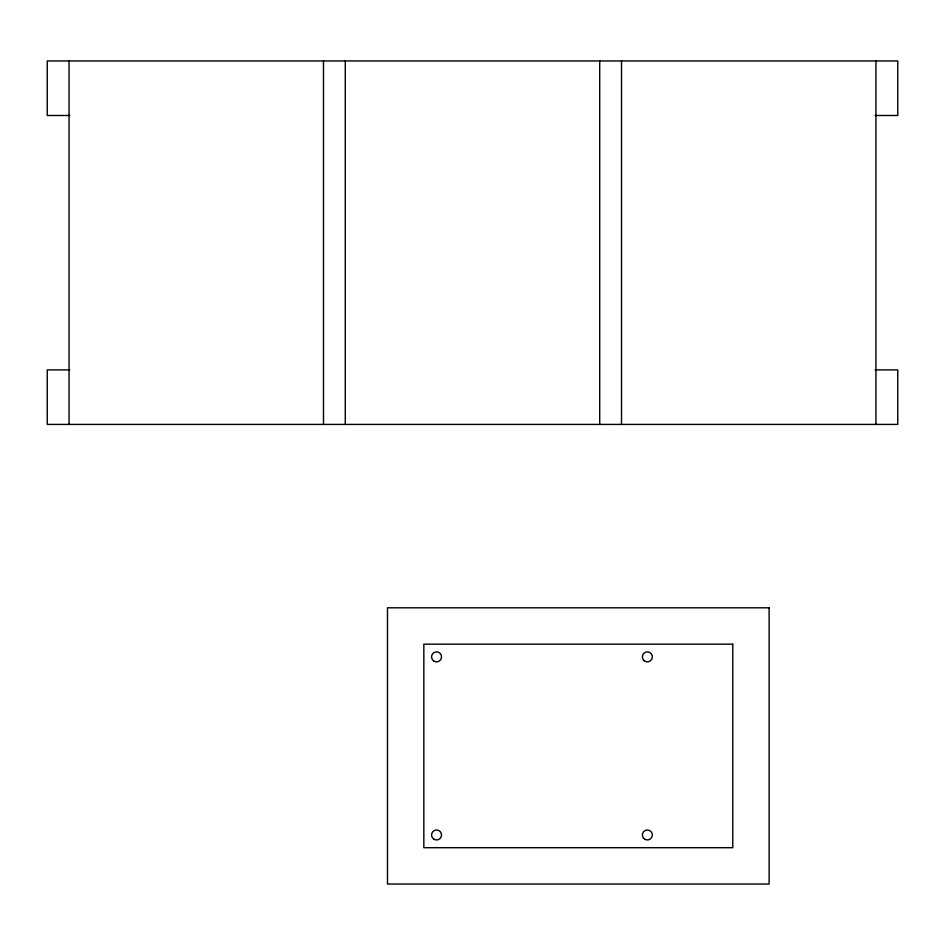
<?xml version="1.0" encoding="UTF-8"?>
<svg xmlns="http://www.w3.org/2000/svg" width="945" height="945" viewBox="0 0 945 945"><rect width="100%" height="100%" fill="white"/><g stroke="black" fill="none" stroke-linecap="round" stroke-linejoin="round"><path stroke-width="1.42" d="M69.835 115.479L47.25 115.479L47.25 60.953L897.75 60.953L897.75 115.479L875.164 115.479M69.835 369.897L47.25 369.897L47.25 424.411L897.75 424.411L897.75 369.897L875.164 369.897M875.944 60.953L875.944 424.411M621.515 60.953L621.515 424.411M599.709 60.953L599.709 424.411M345.291 60.953L345.291 424.411M323.485 60.953L323.485 424.411M69.056 60.953L69.056 424.411M769.124 607.812L387.485 607.812L387.485 884.047L769.124 884.047L769.124 607.812M732.777 644.159L423.832 644.159L423.832 847.7L732.777 847.7L732.777 644.159M644.632 839.16A4.997 4.997 0 0 0 652.345 835.25A4.997 4.997 0 0 0 645.104 830.525A4.997 4.997 0 0 0 644.632 839.16M433.991 839.266A4.997 4.997 0 0 0 441.551 835.049A4.997 4.997 0 0 0 434.109 830.62A4.997 4.997 0 0 0 433.991 839.266M433.72 661.004A4.997 4.997 0 0 0 441.539 657.271A4.997 4.997 0 0 0 434.405 652.369A4.997 4.997 0 0 0 433.72 661.004M644.183 660.732A4.997 4.997 0 0 0 652.286 657.708A4.997 4.997 0 0 0 645.612 652.204A4.997 4.997 0 0 0 644.183 660.732"/></g></svg>
